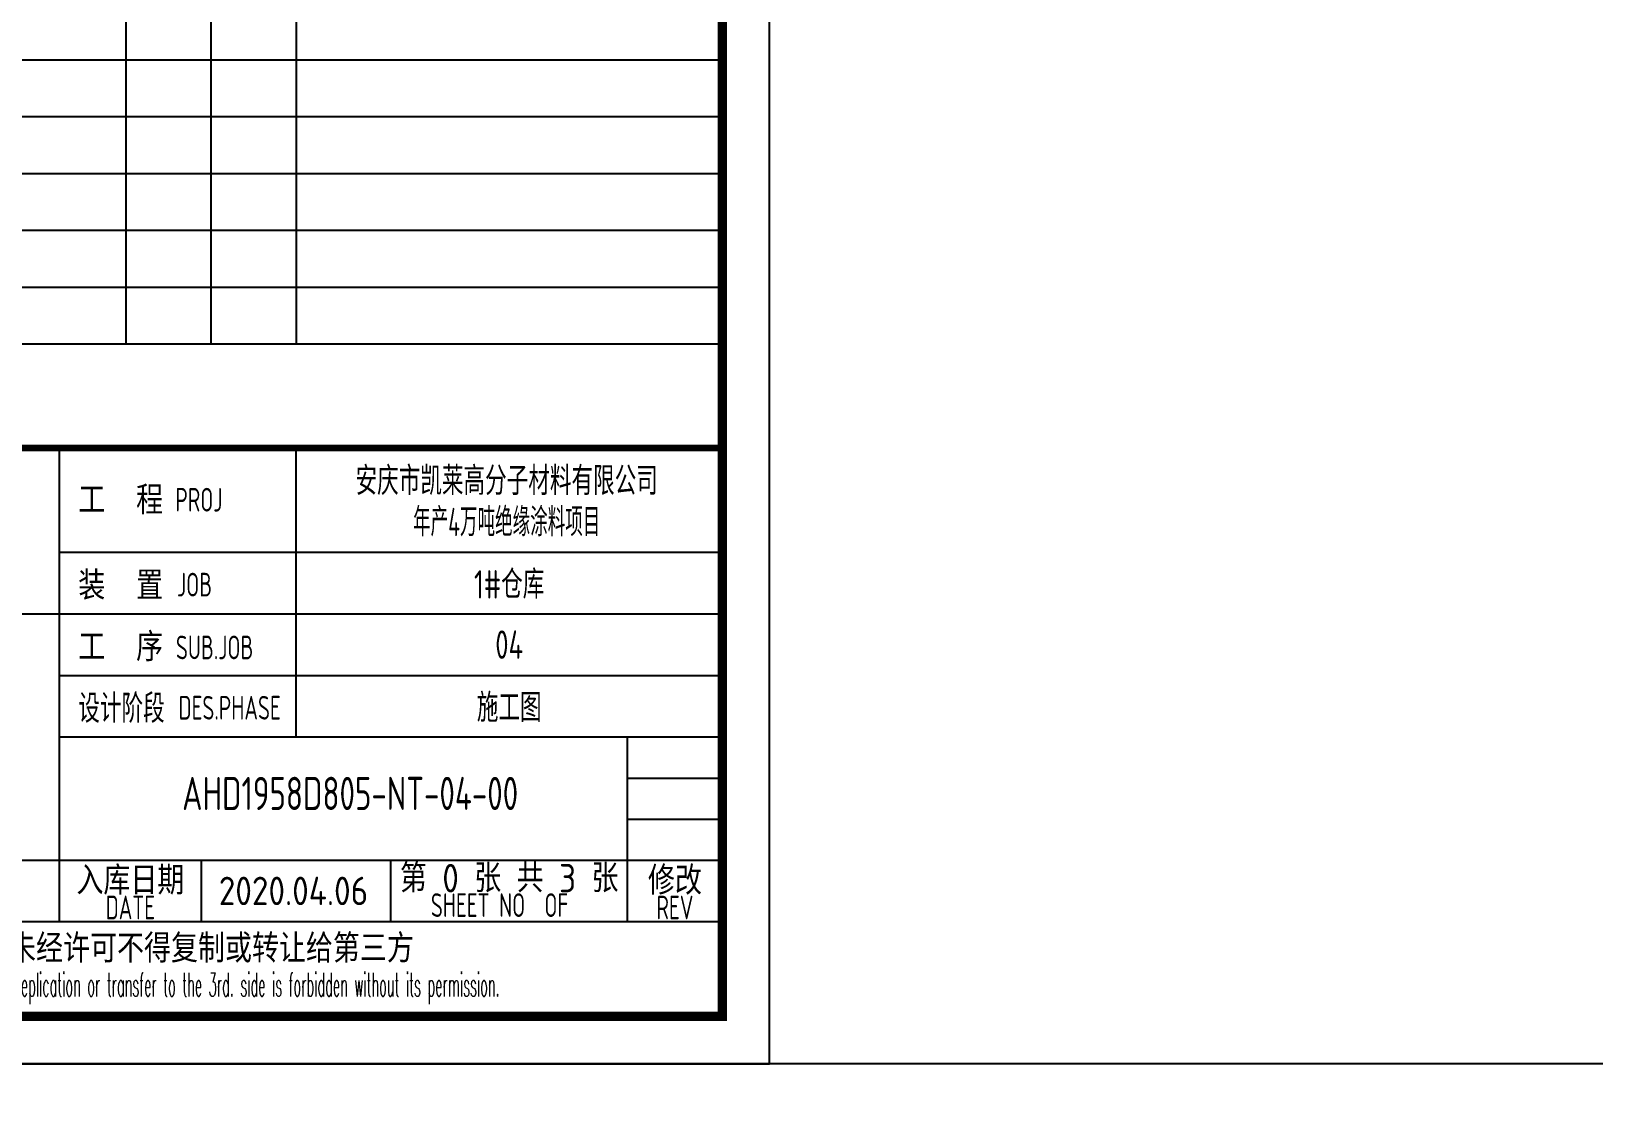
# Model space of a CAD drawing. Extents: x 4689302 to 7068445, y -422737 to 2032183.
# Drawn here: x 4702505 to 4719005, y -279812 to -268437 of the extents above; entities that cross this region are included whole.
import ezdxf
from ezdxf.enums import TextEntityAlignment as Align

# ---------------------------------------------------------------- set-up
doc = ezdxf.new("R2010")
doc.units = 0
doc.header["$LTSCALE"] = 1000
doc.header["$MEASUREMENT"] = 0
doc.layers.get('0').update_dxf_attribs({"linetype": 'CONTINUOUS'})
doc.layers.add('PUB_TITLE', color=4, linetype='CONTINUOUS')
doc.layers.add('TH_TITLE', color=7, linetype='CONTINUOUS')
doc.styles.add('AHD_TQ', font='sceie.shx', dxfattribs={"bigfont": 'sceic.shx'})
doc.styles.add('ECEC_TQ', font='txt_l.shx', dxfattribs={"bigfont": 'hztxt_l.shx'})
doc.styles.add('sceie', font='SCEIE', dxfattribs={"width": 0.75, "bigfont": 'SCEIC'})

msp = doc.modelspace()

# ---------------------------------------------------------------- linework, layer by layer
for p, q in [((4702802.1, -277837.3), (4702802.1, -272837.3)), ((4705302.1, -275887.3), (4705302.1, -272837.3)), ((4709802.1, -278837.3), (4709802.1, -272837.3)), ((4702802.1, -273937.3), (4709802.1, -273937.3)), ((4691802.1, -274587.3), (4702802.1, -274587.3)), ((4702802.1, -274587.3), (4709802.1, -274587.3)), ((4702802.1, -275237.3), (4709802.1, -275237.3)), ((4702802.1, -275887.3), (4709802.1, -275887.3)), ((4708802.1, -277837.3), (4708802.1, -275887.3)), ((4708802.1, -276320.7), (4709802.1, -276320.7)), ((4708802.1, -276754), (4709802.1, -276754)), ((4697302.1, -277187.3), (4709802.1, -277187.3)), ((4704302.1, -277837.3), (4704302.1, -277187.3)), ((4706302.1, -277837.3), (4706302.1, -277187.3)), ((4691802.1, -277837.3), (4709802.1, -277837.3)), ((4691802.1, -278837.3), (4709802.1, -278837.3))]:
    msp.add_line(p, q)
at = {"const_width": 70}
msp.add_lwpolyline([(4709802.1, -272837.3), (4691802.1, -272837.3)], dxfattribs=at)
at = {"layer": 'PUB_TITLE'}
for p, q in [((4703502.1, -251337.3), (4703502.1, -271737.3)), ((4705302.1, -251337.3), (4705302.1, -271737.3)), ((4704402.1, -252537.3), (4704402.1, -271737.3)), ((4691802.1, -268737.3), (4709802.1, -268737.3)), ((4691802.1, -269337.3), (4709802.1, -269337.3)), ((4691802.1, -269937.3), (4709802.1, -269937.3)), ((4691802.1, -270537.3), (4709802.1, -270537.3)), ((4691802.1, -271137.3), (4709802.1, -271137.3)), ((4691802.1, -271737.3), (4709802.1, -271737.3))]:
    msp.add_line(p, q, dxfattribs=at)
msp.add_lwpolyline([(4689302.1, -279337.3), (4710302.1, -279337.3), (4710302.1, -249637.3), (4689302.1, -249637.3)], close=True, dxfattribs=at)
at = {"layer": 'PUB_TITLE', "const_width": 100}
msp.add_lwpolyline([(4691802.1, -278837.3), (4709802.1, -278837.3), (4709802.1, -250137.3), (4691802.1, -250137.3)], close=True, dxfattribs=at)
at = {"layer": 'TH_TITLE'}
msp.add_lwpolyline([(4689307.2, -321337.3), (4748707.2, -321337.3), (4748707.2, -279337.3), (4689307.2, -279337.3)], close=True, dxfattribs=at)

# ---------------------------------------------------------------- texts
for s, height, style, width, p in [('安庆市凯莱高分子材料有限公司', 300, 'sceie', 0.8, (4707525.8, -273167.2)), ('年产4万吨绝缘涂料项目', 300, 'sceie', 0.65, (4707525.8, -273602.2)), ('1#仓库', 300, 'sceie', 0.8, (4707552.1, -274262.3)), ('04', 300, 'sceie', 0.8, (4707552.1, -274912.3)), ('施工图', 300, 'sceie', 0.8, (4707552.1, -275562.3)), ('DATE', 250, 'AHD_TQ', 0.75, (4703552.1, -277687.3)), ('SHEET NO  OF  ', 250, 'AHD_TQ', 0.75, (4707552.1, -277662.3)), ('REV', 250, 'AHD_TQ', 0.75, (4709302.1, -277687.3)), ('The proprietary right of this document belongs to Anhui Huadong Chemical And Medical Engineering  Co.,Ltd.  and any replication or transfer to the 3rd. side is forbidden without its permission. ', 250, 'ECEC_TQ', 0.4, (4700802.1, -278537.3))]:
    msp.add_text(s, height=height, dxfattribs=dict(style=style, width=width)).set_placement(p, align=Align.MIDDLE)
at = {"style": 'AHD_TQ'}
for s, p in [('工  程 ', (4703002.1, -273537.3)), ('装  置 ', (4703002.1, -274437.3)), ('工  序 ', (4703002.1, -275087.3))]:
    msp.add_text(s, height=300, dxfattribs=at).set_placement(p)
for s, height, width, p in [('PROJ', 250, 0.75, (4704026.5, -273507.9)), ('JOB', 250, 0.75, (4704044.5, -274404.5)), ('SUB.JOB', 250, 0.75, (4704032.9, -275067.2)), ('设计阶段', 300, 0.8, (4703002.1, -275737.3)), ('DES.PHASE', 250, 0.75, (4704060.2, -275704))]:
    msp.add_text(s, height=height, dxfattribs=dict(at, width=width)).set_placement(p)
for s, p in [('入库日期', (4703552.1, -277387.3)), ('第 0 张 共 3 张', (4707552.1, -277362.3)), ('修改', (4709302.1, -277387.3)), ('本文件专有权属安徽华东化工医药工程有限责任公司所有,未经许可不得复制或转让给第三方', (4700802.1, -278137.3))]:
    msp.add_text(s, height=300, dxfattribs=at).set_placement(p, align=Align.MIDDLE)
at = {"style": 'sceie', "width": 0.8}
msp.add_attdef('AHD1958D805-NT-04-00', text='200320-02-040', height=350, dxfattribs=at).set_placement((4705872.9, -276483.6), align=Align.MIDDLE)
at = {"style": 'AHD_TQ'}
msp.add_attdef('2020.04.06', text='0', height=300, dxfattribs=at).set_placement((4705274.2, -277512.3), align=Align.MIDDLE)

doc.saveas('drawing.dxf')
